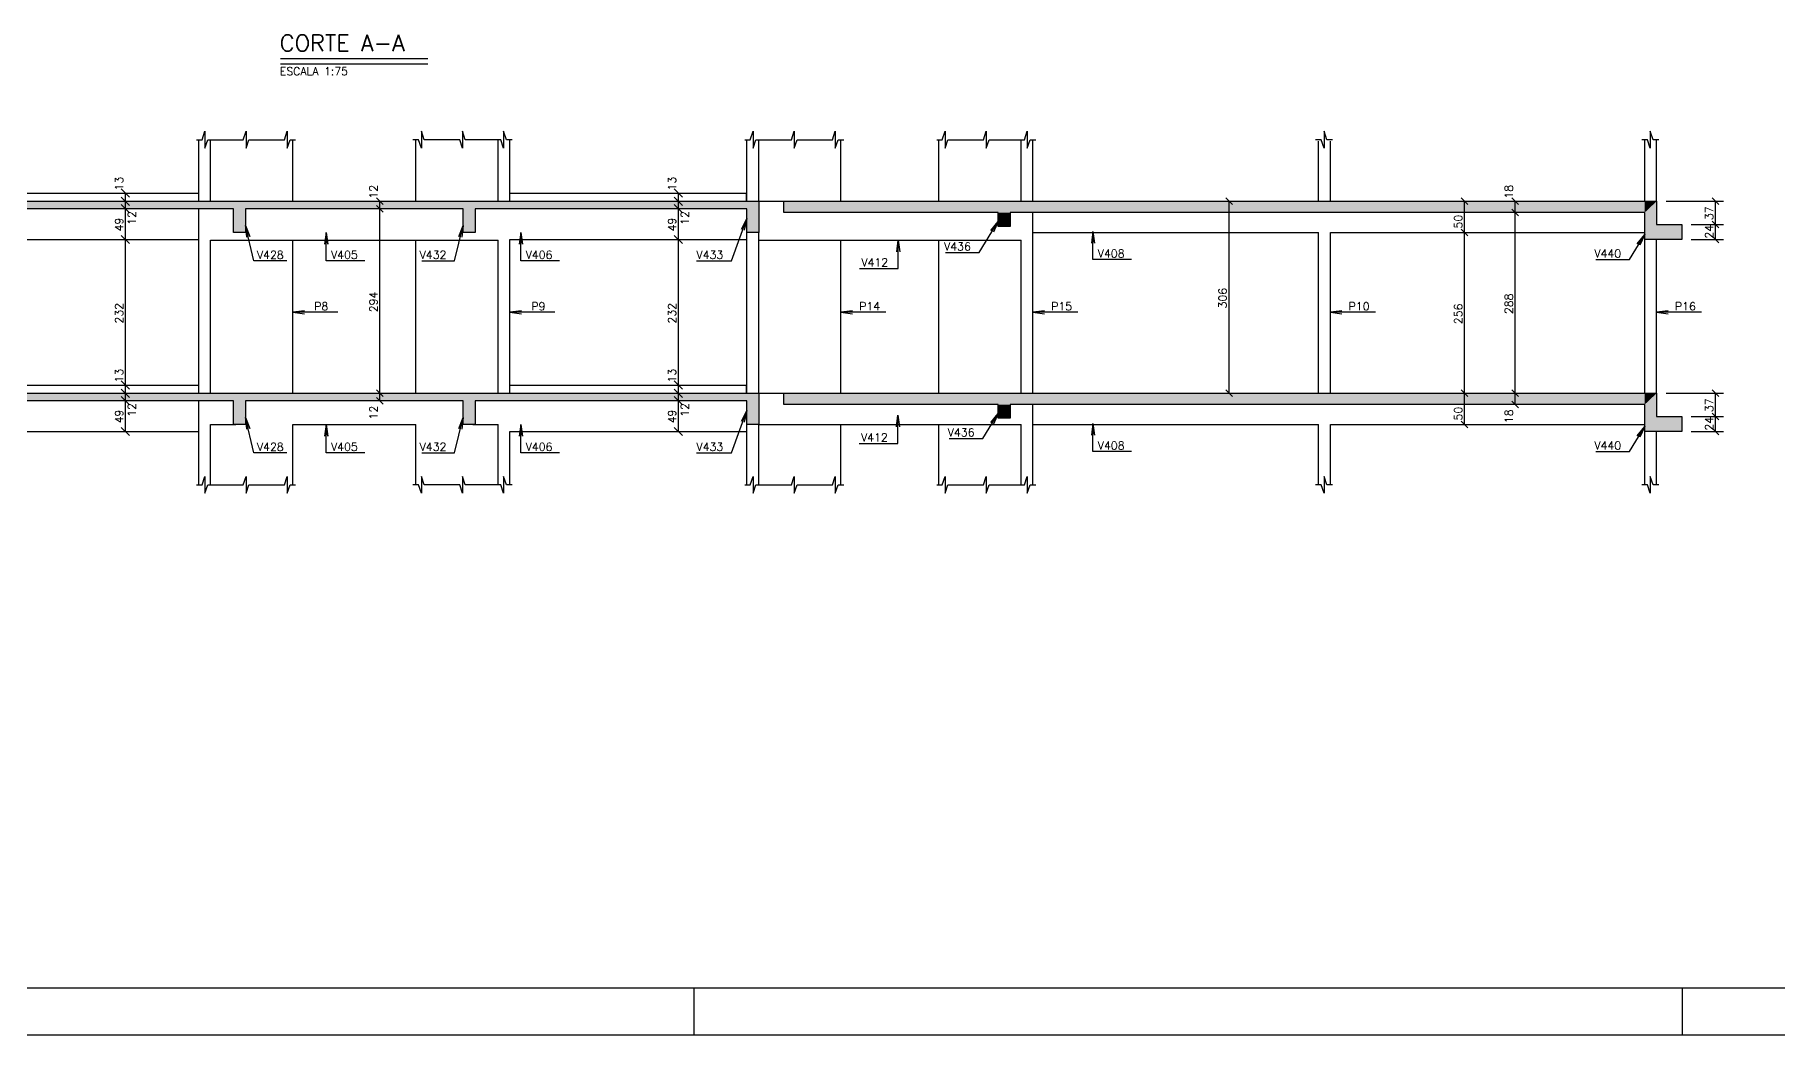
# Model space of a CAD drawing. Extents: x 39030 to 46920, y 0 to 4455.
# Drawn here: x 41144 to 43921, y 0 to 1594 of the extents above; entities that cross this region are included whole.
import ezdxf

# ---------------------------------------------------------------- set-up
doc = ezdxf.new("R2010")
doc.units = 0
doc.header["$LTSCALE"] = 75
doc.header["$MEASUREMENT"] = 0
doc.layers.get('0').update_dxf_attribs({"color": 3, "linetype": 'CONTINUOUS'})
for name, color, linetype in [('1', 3, 'CONTINUOUS'), ('212', 3, 'CONTINUOUS'), ('216', 3, 'CONTINUOUS'), ('220', 5, 'CONTINUOUS'), ('221', 1, 'CONTINUOUS'), ('222', 6, 'CONTINUOUS'), ('230', 3, 'CONTINUOUS'), ('249', 1, 'CONTINUOUS'), ('250', 1, 'CONTINUOUS'), ('253', 253, 'CONTINUOUS')]:
    doc.layers.add(name, color=color, linetype=linetype)
doc.styles.get("Standard").update_dxf_attribs({"font": 'ROMANS.SHX'})

# ---------------------------------------------------------------- blocks, each defined once
blk = doc.blocks.new('LINCOR', base_point=(141685.584025, 23895.795977))
blk.add_lwpolyline([(141685.584025, 23895.795977), (141685.917359, 23895.795977), (141686.084025, 23896.295977), (141686.084025, 23895.295977), (141686.250692, 23895.795977), (141686.584025, 23895.795977)])

msp = doc.modelspace()

# ---------------------------------------------------------------- linework, layer by layer
for p, q in [((42195.1, 0), (42195.1, 75)), ((43770.1, 0), (43770.1, 75)), ((46920.1, 0), (39030.1, 0))]:
    msp.add_line(p, q)
at = {"layer": '1'}
for p, q in [((41405.4, 1329.2), (41405.4, 1427.2)), ((41424.4, 1329.2), (41424.4, 1427.2)), ((41555.4, 1329.2), (41555.4, 1427.2)), ((41751.4, 1329.2), (41751.4, 1427.2)), ((41882.4, 1329.2), (41882.4, 1427.2)), ((41901.4, 1329.2), (41901.4, 1427.2)), ((42278.9, 1329.2), (42278.9, 1427.2)), ((42297.9, 1329.2), (42297.9, 1427.2)), ((42428.9, 1329.2), (42428.9, 1427.2)), ((42584.9, 1329.2), (42584.9, 1427.2)), ((42715.9, 1329.2), (42715.9, 1427.2)), ((42734.9, 1329.2), (42734.9, 1427.2)), ((43189.9, 1329.2), (43189.9, 1425.2)), ((43208.9, 1329.2), (43208.9, 1425.2)), ((43709.9, 1329.2), (43709.9, 1427.2)), ((43728.9, 1329.2), (43728.9, 1427.2)), ((41405.4, 1023.2), (41405.4, 1317.2)), ((42734.9, 1023.2), (42734.9, 1311.2)), ((42278.9, 1023.2), (42278.9, 1279.2)), ((42297.9, 1023.2), (42297.9, 1279.2)), ((43189.9, 1023.2), (43189.9, 1279.2)), ((43208.9, 1023.2), (43208.9, 1279.2)), ((41424.4, 1023.2), (41424.4, 1267.2)), ((41555.4, 1023.2), (41555.4, 1267.2)), ((41751.4, 1023.2), (41751.4, 1267.2)), ((41882.4, 1023.2), (41882.4, 1267.2)), ((41901.4, 1023.2), (41901.4, 1268.2)), ((42428.9, 1023.2), (42428.9, 1267.2)), ((42584.9, 1023.2), (42584.9, 1267.2)), ((42715.9, 1023.2), (42715.9, 1267.2)), ((43709.9, 1023.2), (43709.9, 1268.2)), ((43728.9, 1023.2), (43728.9, 1268.2)), ((41405.4, 877.2), (41405.4, 1011.2)), ((42734.9, 877.2), (42734.9, 1005.2)), ((41424.4, 877.2), (41424.4, 973.2)), ((41555.4, 877.2), (41555.4, 973.2)), ((41751.4, 877.2), (41751.4, 973.2)), ((41882.4, 877.2), (41882.4, 973.2)), ((42278.9, 877.2), (42278.9, 973.2)), ((42297.9, 877.2), (42297.9, 973.2)), ((42428.9, 877.2), (42428.9, 973.2)), ((42584.9, 877.2), (42584.9, 973.2)), ((42715.9, 877.2), (42715.9, 973.2)), ((43189.9, 877.2), (43189.9, 973.2)), ((43208.9, 877.2), (43208.9, 973.2)), ((41901.4, 877.2), (41901.4, 962.2)), ((43709.9, 877.2), (43709.9, 962.2)), ((43728.9, 877.2), (43728.9, 962.2))]:
    msp.add_line(p, q, dxfattribs=at)
at = {"layer": '216'}
for p, q in [((41295.2, 1335.6), (41282, 1348.8)), ((41295.2, 1322.6), (41282, 1335.8)), ((41699.4, 1323.9), (41688.8, 1334.5)), ((42176.6, 1335.6), (42163.3, 1348.8)), ((42176.6, 1322.6), (42163.3, 1335.8)), ((43052.7, 1323.9), (43042.1, 1334.5)), ((43428.2, 1323.9), (43417.6, 1334.5)), ((43508.8, 1323.9), (43498.2, 1334.5)), ((43828, 1323.9), (43817.4, 1334.5)), ((41295.2, 1310.6), (41282, 1323.8)), ((41699.4, 1311.9), (41688.8, 1322.5)), ((42176.6, 1310.6), (42163.3, 1323.8)), ((43508.8, 1305.9), (43498.2, 1316.5)), ((43428.2, 1273.9), (43417.6, 1284.5)), ((43828, 1286.9), (43817.4, 1297.5)), ((41295.2, 1261.6), (41282, 1274.8)), ((42176.6, 1261.6), (42163.3, 1274.8)), ((43828, 1262.9), (43817.4, 1273.5)), ((41295.2, 1029.6), (41282, 1042.8)), ((41295.2, 1016.6), (41282, 1029.8)), ((41699.4, 1017.9), (41688.8, 1028.5)), ((42176.6, 1029.6), (42163.3, 1042.8)), ((42176.6, 1016.6), (42163.3, 1029.8)), ((43052.7, 1017.9), (43042.1, 1028.5)), ((43428.2, 1017.9), (43417.6, 1028.5)), ((43508.8, 1017.9), (43498.2, 1028.5)), ((43828, 1017.9), (43817.4, 1028.5)), ((41295.2, 1004.6), (41282, 1017.8)), ((41699.4, 1005.9), (41688.8, 1016.5)), ((42176.6, 1004.6), (42163.3, 1017.8)), ((43508.8, 999.9), (43498.2, 1010.5)), ((43428.2, 967.9), (43417.6, 978.5)), ((43828, 980.9), (43817.4, 991.5)), ((41295.2, 955.6), (41282, 968.8)), ((42176.6, 955.6), (42163.3, 968.8)), ((43828, 956.9), (43817.4, 967.5))]:
    msp.add_line(p, q, dxfattribs=at)
at = {"layer": '220'}
for points in [[(41826.9, 1317.2), (41479.9, 1317.2), (41479.9, 1279.2), (41460.9, 1279.2), (41460.9, 1317.2), (41027.9, 1317.2), (41027.9, 1279.2), (41008.9, 1279.2), (41008.9, 1329.2), (42297.9, 1329.2), (42297.9, 1279.2), (42278.9, 1279.2), (42278.9, 1317.2), (41845.9, 1317.2), (41845.9, 1279.2), (41826.9, 1279.2), (41826.9, 1317.2)], [(43709.9, 1329.2), (43709.9, 1329.2), (43728.9, 1329.2), (43728.9, 1292.2), (43768.9, 1292.2), (43768.9, 1268.2), (43728.9, 1268.2), (43728.9, 1268.2), (43709.9, 1268.2), (43709.9, 1311.2), (42698.4, 1311.2), (42698.4, 1289.2), (42679.4, 1289.2), (42679.4, 1311.2), (42337.9, 1311.2), (42337.9, 1329.2), (43709.9, 1329.2)], [(41826.9, 1011.2), (41479.9, 1011.2), (41479.9, 973.2), (41460.9, 973.2), (41460.9, 1011.2), (41027.9, 1011.2), (41027.9, 973.2), (41008.9, 973.2), (41008.9, 1023.2), (42297.9, 1023.2), (42297.9, 973.2), (42278.9, 973.2), (42278.9, 1011.2), (41845.9, 1011.2), (41845.9, 973.2), (41826.9, 973.2), (41826.9, 1011.2)], [(43709.9, 1023.2), (43709.9, 1023.2), (43728.9, 1023.2), (43728.9, 986.2), (43768.9, 986.2), (43768.9, 962.2), (43728.9, 962.2), (43728.9, 962.2), (43709.9, 962.2), (43709.9, 1005.2), (42698.4, 1005.2), (42698.4, 983.2), (42679.4, 983.2), (42679.4, 1005.2), (42337.9, 1005.2), (42337.9, 1023.2), (43709.9, 1023.2)]]:
    msp.add_lwpolyline(points, dxfattribs=at)
at = {"layer": '221'}
msp.add_line((41535.9, 1548), (41770.8, 1548), dxfattribs=at)
for points in [[(41402, 1427.2), (41410.9, 1427.2), (41415.4, 1440.7), (41415.4, 1413.7), (41419.9, 1427.2), (41467.5, 1427.2), (41476.4, 1427.2), (41480.9, 1440.7), (41480.9, 1413.7), (41485.4, 1427.2), (41494.4, 1427.2), (41541.9, 1427.2), (41546.4, 1440.7), (41546.4, 1413.7), (41550.9, 1427.2), (41559.9, 1427.2)], [(41904.8, 1427.2), (41895.8, 1427.2), (41891.3, 1440.7), (41891.3, 1413.7), (41886.8, 1427.2), (41839.3, 1427.2), (41830.3, 1427.2), (41825.8, 1440.7), (41825.8, 1413.7), (41821.3, 1427.2), (41812.3, 1427.2), (41764.8, 1427.2), (41760.3, 1440.7), (41760.3, 1413.7), (41755.8, 1427.2), (41746.8, 1427.2)], [(42275.5, 1427.2), (42284.4, 1427.2), (42288.9, 1440.7), (42288.9, 1413.7), (42293.4, 1427.2), (42341, 1427.2), (42349.9, 1427.2), (42354.4, 1440.7), (42354.4, 1413.7), (42358.9, 1427.2), (42367.9, 1427.2), (42415.4, 1427.2), (42419.9, 1440.7), (42419.9, 1413.7), (42424.4, 1427.2), (42433.4, 1427.2)], [(42581.5, 1427.2), (42590.4, 1427.2), (42594.9, 1440.7), (42594.9, 1413.7), (42599.4, 1427.2), (42647, 1427.2), (42655.9, 1427.2), (42660.4, 1440.7), (42660.4, 1413.7), (42664.9, 1427.2), (42673.9, 1427.2), (42721.4, 1427.2), (42725.9, 1440.7), (42725.9, 1413.7), (42730.4, 1427.2), (42739.4, 1427.2)], [(41402, 877.2), (41410.9, 877.2), (41415.4, 890.7), (41415.4, 863.7), (41419.9, 877.2), (41467.5, 877.2), (41476.4, 877.2), (41480.9, 890.7), (41480.9, 863.7), (41485.4, 877.2), (41494.4, 877.2), (41541.9, 877.2), (41546.4, 890.7), (41546.4, 863.7), (41550.9, 877.2), (41559.9, 877.2)], [(41904.8, 877.2), (41895.8, 877.2), (41891.3, 890.7), (41891.3, 863.7), (41886.8, 877.2), (41839.3, 877.2), (41830.3, 877.2), (41825.8, 890.7), (41825.8, 863.7), (41821.3, 877.2), (41812.3, 877.2), (41764.8, 877.2), (41760.3, 890.7), (41760.3, 863.7), (41755.8, 877.2), (41746.8, 877.2)], [(42275.5, 877.2), (42284.4, 877.2), (42288.9, 890.7), (42288.9, 863.7), (42293.4, 877.2), (42341, 877.2), (42349.9, 877.2), (42354.4, 890.7), (42354.4, 863.7), (42358.9, 877.2), (42367.9, 877.2), (42415.4, 877.2), (42419.9, 890.7), (42419.9, 863.7), (42424.4, 877.2), (42433.4, 877.2)], [(42581.5, 877.2), (42590.4, 877.2), (42594.9, 890.7), (42594.9, 863.7), (42599.4, 877.2), (42647, 877.2), (42655.9, 877.2), (42660.4, 890.7), (42660.4, 863.7), (42664.9, 877.2), (42673.9, 877.2), (42721.4, 877.2), (42725.9, 890.7), (42725.9, 863.7), (42730.4, 877.2), (42739.4, 877.2)]]:
    msp.add_lwpolyline(points, dxfattribs=at)
at = {"layer": '222'}
for p, q in [((41535.9, 1557), (41770.8, 1557)), ((46845.1, 75), (39217.6, 75))]:
    msp.add_line(p, q, dxfattribs=at)
at = {"layer": '230'}
for p, q in [((41028.9, 1342.2), (41405.4, 1342.2)), ((41901.4, 1342.2), (42277.9, 1342.2)), ((42277.9, 1342.2), (42277.9, 1329.2)), ((42297.9, 1329.2), (42337.9, 1329.2)), ((42734.9, 1279.2), (43189.9, 1279.2)), ((43208.9, 1279.2), (43709.9, 1279.2)), ((41027.9, 1268.2), (41405.4, 1268.2)), ((41424.4, 1267.2), (41464.4, 1267.2)), ((41464.4, 1267.2), (41751.4, 1267.2)), ((41751.4, 1267.2), (41882.4, 1267.2)), ((41901.4, 1268.2), (42278.9, 1268.2)), ((42297.9, 1267.2), (42715.9, 1267.2)), ((41028.9, 1036.2), (41405.4, 1036.2)), ((41901.4, 1036.2), (42277.9, 1036.2)), ((42277.9, 1036.2), (42277.9, 1023.2)), ((42297.9, 1023.2), (42337.9, 1023.2)), ((41424.4, 973.2), (41464.4, 973.2)), ((41555.4, 973.2), (41751.4, 973.2)), ((41842.4, 973.2), (41882.4, 973.2)), ((42297.9, 973.2), (42715.9, 973.2)), ((42734.9, 973.2), (43189.9, 973.2)), ((43208.9, 973.2), (43709.9, 973.2)), ((41027.9, 962.2), (41405.4, 962.2)), ((41901.4, 962.2), (42278.9, 962.2))]:
    msp.add_line(p, q, dxfattribs=at)
at = {"layer": '249'}
for points in [[(41545.9, 1234.2), (41493.4, 1234.2), (41479.9, 1290.6), (41486.6, 1273.1), (41479.9, 1290.6), (41481.8, 1272)], [(41670, 1234.2), (41608.5, 1234.2), (41608.5, 1279.2), (41610.9, 1260.6), (41608.5, 1279.2), (41606, 1260.6)], [(41760.8, 1234.2), (41813.3, 1234.2), (41826.9, 1290.6), (41820.1, 1273.1), (41826.9, 1290.6), (41824.9, 1272)], [(41980.3, 1234.2), (41918.7, 1234.2), (41918.7, 1279.2), (41921.2, 1260.6), (41918.7, 1279.2), (41916.3, 1260.6)], [(42198.8, 1234.2), (42254.5, 1234.2), (42278.9, 1301.6), (42270.2, 1284.9), (42278.9, 1301.6), (42274.8, 1283.3)], [(42595.6, 1247.4), (42649.1, 1247.4), (42679.4, 1297.1), (42667.6, 1282.5), (42679.4, 1297.1), (42671.8, 1280)], [(42892.1, 1236.2), (42830.6, 1236.2), (42830.6, 1281.2), (42833, 1262.6), (42830.6, 1281.2), (42828.1, 1262.6)], [(42458.7, 1222.2), (42520.2, 1222.2), (42520.2, 1267.2), (42517.8, 1248.6), (42520.2, 1267.2), (42522.7, 1248.6)], [(43632.1, 1236.2), (43685.5, 1236.2), (43709.9, 1276.1), (43698.1, 1261.5), (43709.9, 1276.1), (43702.3, 1259)], [(41627.1, 1152.2), (41555.4, 1152.2), (41573.9, 1154.6), (41555.4, 1152.2), (41573.9, 1149.7)], [(41973.1, 1152.2), (41901.4, 1152.2), (41919.9, 1154.6), (41901.4, 1152.2), (41919.9, 1149.7)], [(42500.6, 1152.2), (42428.9, 1152.2), (42447.4, 1154.6), (42428.9, 1152.2), (42447.4, 1149.7)], [(42806.6, 1152.2), (42734.9, 1152.2), (42753.4, 1154.6), (42734.9, 1152.2), (42753.4, 1149.7)], [(43280.6, 1152.2), (43208.9, 1152.2), (43227.4, 1154.6), (43208.9, 1152.2), (43227.4, 1149.7)], [(43800.6, 1152.2), (43728.9, 1152.2), (43747.4, 1154.6), (43728.9, 1152.2), (43747.4, 1149.7)], [(41545.9, 928.2), (41493.4, 928.2), (41479.9, 984.6), (41486.6, 967.1), (41479.9, 984.6), (41481.8, 966)], [(41670, 928.2), (41608.5, 928.2), (41608.5, 973.2), (41610.9, 954.6), (41608.5, 973.2), (41606, 954.6)], [(41760.8, 928.2), (41813.3, 928.2), (41826.9, 984.6), (41820.1, 967.1), (41826.9, 984.6), (41824.9, 966)], [(41980.3, 928.2), (41918.7, 928.2), (41918.7, 973.2), (41921.2, 954.6), (41918.7, 973.2), (41916.3, 954.6)], [(42198.8, 928.2), (42254.5, 928.2), (42278.9, 995.6), (42270.2, 978.9), (42278.9, 995.6), (42274.8, 977.3)], [(42458.2, 943.1), (42519.7, 943.1), (42519.7, 988.1), (42517.3, 969.5), (42519.7, 988.1), (42522.2, 969.5)], [(42601.6, 951.2), (42655, 951.2), (42679.4, 991.1), (42667.6, 976.5), (42679.4, 991.1), (42671.8, 974)], [(42892.1, 930.2), (42830.6, 930.2), (42830.6, 975.2), (42833, 956.6), (42830.6, 975.2), (42828.1, 956.6)], [(43632.1, 930.2), (43685.5, 930.2), (43709.9, 970.1), (43698.1, 955.5), (43709.9, 970.1), (43702.3, 953)]]:
    msp.add_lwpolyline(points, dxfattribs=at)
at = {"layer": '250'}
for p, q in [((41288.6, 1329.2), (41288.6, 1342.2)), ((42170, 1329.2), (42170, 1342.2)), ((41288.6, 1317.2), (41288.6, 1329.2)), ((41288.6, 1268.2), (41288.6, 1317.2)), ((41694.1, 1317.2), (41694.1, 1329.2)), ((41694.1, 1023.2), (41694.1, 1317.2)), ((42170, 1317.2), (42170, 1329.2)), ((42170, 1268.2), (42170, 1317.2)), ((43047.4, 1023.2), (43047.4, 1329.2)), ((43422.9, 1279.2), (43422.9, 1329.2)), ((43503.5, 1311.2), (43503.5, 1329.2)), ((43503.5, 1023.2), (43503.5, 1311.2)), ((43743.9, 1329.2), (43835.4, 1329.2)), ((43822.7, 1292.2), (43822.7, 1329.2)), ((43422.9, 1023.2), (43422.9, 1279.2)), ((43783.9, 1292.2), (43835.4, 1292.2)), ((43822.7, 1268.2), (43822.7, 1292.2)), ((41288.6, 1036.2), (41288.6, 1268.2)), ((42170, 1036.2), (42170, 1268.2)), ((43783.9, 1268.2), (43835.4, 1268.2)), ((41288.6, 1023.2), (41288.6, 1036.2)), ((42170, 1023.2), (42170, 1036.2)), ((41288.6, 1011.2), (41288.6, 1023.2)), ((41288.6, 962.2), (41288.6, 1011.2)), ((41694.1, 1011.2), (41694.1, 1023.2)), ((42170, 1011.2), (42170, 1023.2)), ((42170, 962.2), (42170, 1011.2)), ((43422.9, 973.2), (43422.9, 1023.2)), ((43503.5, 1005.2), (43503.5, 1023.2)), ((43743.9, 1023.2), (43835.4, 1023.2)), ((43822.7, 986.2), (43822.7, 1023.2)), ((43783.9, 986.2), (43835.4, 986.2)), ((43822.7, 962.2), (43822.7, 986.2)), ((43783.9, 962.2), (43835.4, 962.2))]:
    msp.add_line(p, q, dxfattribs=at)
at = {"layer": '253'}
for points in [[(42297.9, 1329.2), (41008.9, 1329.2), (41027.9, 1317.2)], [(42297.9, 1329.2), (41027.9, 1317.2), (41460.9, 1317.2)], [(42297.9, 1329.2), (41460.9, 1317.2), (41479.9, 1317.2)], [(41460.9, 1317.2), (41460.9, 1279.2), (41479.9, 1279.2)], [(41460.9, 1317.2), (41479.9, 1279.2), (41479.9, 1317.2)], [(42297.9, 1329.2), (41479.9, 1317.2), (41826.9, 1317.2)], [(42297.9, 1329.2), (41826.9, 1317.2), (41845.9, 1317.2)], [(41845.9, 1317.2), (41826.9, 1317.2), (41826.9, 1279.2)], [(41845.9, 1317.2), (41826.9, 1279.2), (41845.9, 1279.2)], [(42297.9, 1329.2), (41845.9, 1317.2), (42278.9, 1317.2)], [(42297.9, 1329.2), (42278.9, 1317.2), (42297.9, 1279.2)], [(42297.9, 1279.2), (42278.9, 1317.2), (42278.9, 1279.2)], [(42337.9, 1329.2), (43709.9, 1329.2), (42337.9, 1311.2)], [(43709.9, 1329.2), (42679.4, 1311.2), (42337.9, 1311.2)], [(42698.4, 1311.2), (42679.4, 1311.2), (43709.9, 1329.2)], [(42698.4, 1311.2), (42698.4, 1289.2), (42679.4, 1289.2)], [(42698.4, 1311.2), (42679.4, 1289.2), (42679.4, 1311.2)], [(42698.4, 1311.2), (43709.9, 1329.2), (43709.9, 1329.2)], [(42698.4, 1311.2), (43709.9, 1329.2), (43709.9, 1311.2)], [(43728.9, 1292.2), (43709.9, 1268.2), (43728.9, 1329.2)], [(43709.9, 1268.2), (43709.9, 1311.2), (43728.9, 1329.2)], [(43728.9, 1329.2), (43709.9, 1311.2), (43709.9, 1329.2)], [(43768.9, 1268.2), (43709.9, 1268.2), (43728.9, 1292.2)], [(43768.9, 1292.2), (43768.9, 1268.2), (43728.9, 1292.2)], [(42297.9, 1023.2), (41008.9, 1023.2), (41027.9, 1011.2)], [(42297.9, 1023.2), (41027.9, 1011.2), (41460.9, 1011.2)], [(42297.9, 1023.2), (41460.9, 1011.2), (41479.9, 1011.2)], [(41460.9, 1011.2), (41460.9, 973.2), (41479.9, 973.2)], [(41460.9, 1011.2), (41479.9, 973.2), (41479.9, 1011.2)], [(42297.9, 1023.2), (41479.9, 1011.2), (41826.9, 1011.2)], [(42297.9, 1023.2), (41826.9, 1011.2), (41845.9, 1011.2)], [(41845.9, 1011.2), (41826.9, 1011.2), (41826.9, 973.2)], [(41845.9, 1011.2), (41826.9, 973.2), (41845.9, 973.2)], [(42297.9, 1023.2), (41845.9, 1011.2), (42278.9, 1011.2)], [(42297.9, 1023.2), (42278.9, 1011.2), (42297.9, 973.2)], [(42297.9, 973.2), (42278.9, 1011.2), (42278.9, 973.2)], [(42337.9, 1023.2), (43709.9, 1023.2), (42337.9, 1005.2)], [(43709.9, 1023.2), (42679.4, 1005.2), (42337.9, 1005.2)], [(42698.4, 1005.2), (42679.4, 1005.2), (43709.9, 1023.2)], [(42698.4, 1005.2), (42698.4, 983.2), (42679.4, 983.2)], [(42698.4, 1005.2), (42679.4, 983.2), (42679.4, 1005.2)], [(42698.4, 1005.2), (43709.9, 1023.2), (43709.9, 1023.2)], [(42698.4, 1005.2), (43709.9, 1023.2), (43709.9, 1005.2)], [(43728.9, 986.2), (43709.9, 962.2), (43728.9, 1023.2)], [(43709.9, 962.2), (43709.9, 1005.2), (43728.9, 1023.2)], [(43728.9, 1023.2), (43709.9, 1005.2), (43709.9, 1023.2)], [(43768.9, 962.2), (43709.9, 962.2), (43728.9, 986.2)], [(43768.9, 986.2), (43768.9, 962.2), (43728.9, 986.2)]]:
    msp.add_solid(points, dxfattribs=at)

# ---------------------------------------------------------------- block references
at = {"layer": '221', "xscale": -26.955286, "yscale": 26.955286}
for p in [(43212.3, 1427.2), (43732.3, 1427.2), (43212.3, 877.2), (43732.3, 877.2)]:
    msp.add_blockref('LINCOR', p, dxfattribs=at)

# ---------------------------------------------------------------- texts
at = {"layer": '212'}
for s, p in [('ESCALA 1:75', (41534.6, 1530)), ('V428', (41498.2, 1237.4)), ('V405', (41616.2, 1237.4)), ('V432', (41757.5, 1237.4)), ('V406', (41926.5, 1237.4)), ('V433', (42198.7, 1237.4)), ('V436', (42593.3, 1250.7)), ('V408', (42838.3, 1239.4)), ('V440', (43629.7, 1239.4)), ('V412', (42461.5, 1225.4)), ('P8', (41589.5, 1155.4)), ('P9', (41935.5, 1155.4)), ('P14', (42458, 1155.4)), ('P15', (42764, 1155.4)), ('P10', (43238, 1155.4)), ('P16', (43758, 1155.4)), ('V428', (41498.2, 931.4)), ('V405', (41616.2, 931.4)), ('V432', (41757.5, 931.4)), ('V406', (41926.5, 931.4)), ('V433', (42198.7, 931.4)), ('V412', (42460.9, 946.3)), ('V436', (42599.2, 954.4)), ('V408', (42838.3, 933.4)), ('V440', (43629.7, 933.4))]:
    msp.add_text(s, height=12.75, dxfattribs=at).set_placement(p)
at = {"layer": '216'}
for s, p in [('13', (41284.8, 1346.4)), ('13', (42166.1, 1346.4)), ('12', (41690.3, 1333.4)), ('18', (43499.7, 1333.4)), ('12', (41305.2, 1291.7)), ('12', (42186.5, 1291.7)), ('50', (43419.1, 1285.7)), ('37', (43818.9, 1299.2)), ('49', (41284.8, 1281.2)), ('49', (42166.1, 1281.2)), ('24', (43818.9, 1269.7)), ('294', (41690.3, 1152.3)), ('306', (43043.6, 1158.3)), ('288', (43499.7, 1149.3)), ('232', (41284.8, 1134.3)), ('232', (42166.1, 1134.3)), ('256', (43419.1, 1133.3)), ('13', (41284.8, 1040.4)), ('13', (42166.1, 1040.4)), ('12', (41305.2, 985.7)), ('12', (41690.3, 981.4)), ('12', (42186.5, 985.7)), ('50', (43419.1, 979.7)), ('37', (43818.9, 993.2)), ('49', (41284.8, 975.2)), ('49', (42166.1, 975.2)), ('18', (43499.7, 975.4)), ('24', (43818.9, 963.7))]:
    msp.add_text(s, height=12.75, rotation=90, dxfattribs=at).set_placement(p)
at = {"layer": '222'}
msp.add_text('CORTE A-A', height=26.25, dxfattribs=at).set_placement((41534.6, 1568.2))

doc.saveas('drawing.dxf')
